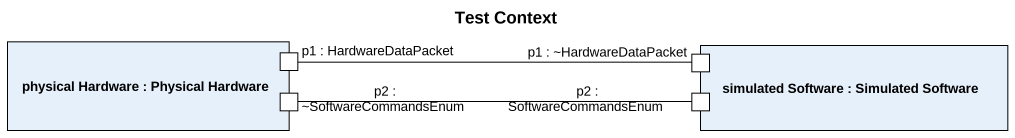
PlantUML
@startuml
title Test Context
rectangle "physical Hardware : Physical Hardware" as physical_Hardware {
  port "p1 : HardwareDataPacket" as p1_HardwareDataPacket
  port "p2 : ~SoftwareCommandsEnum" as p2_SoftwareCommandsEnum
}
rectangle "simulated Software : Simulated Software" as simulated_Software {
  port "p1 : ~HardwareDataPacket" as p1_HardwareDataPacket_2
  port "p2 : SoftwareCommandsEnum" as p2_SoftwareCommandsEnum_2
}
p1_HardwareDataPacket -right- p1_HardwareDataPacket_2
p2_SoftwareCommandsEnum_2 -left- p2_SoftwareCommandsEnum
@enduml
